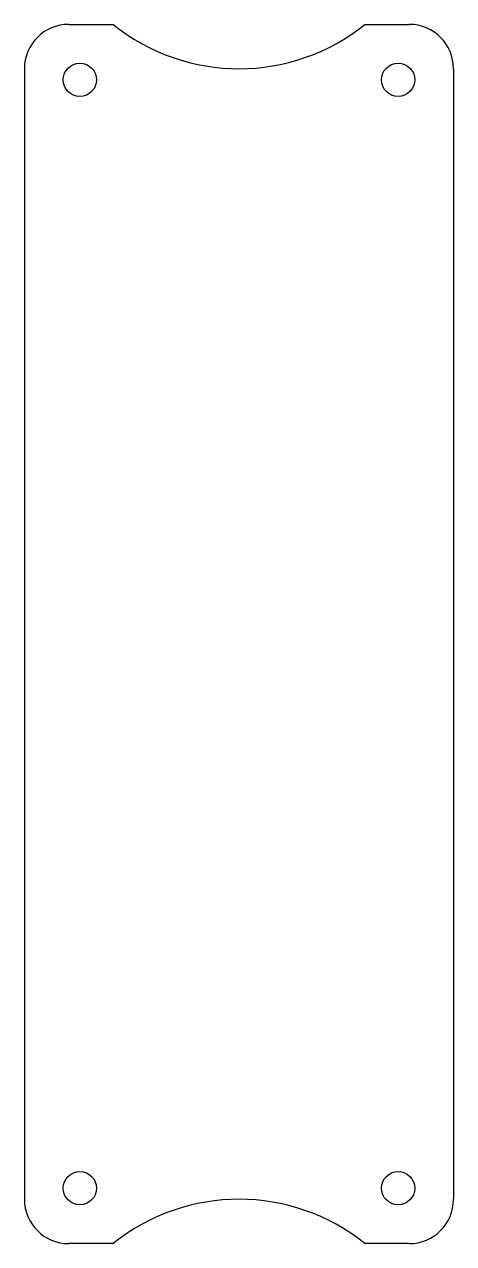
# Model space of a CAD drawing. Extents: x 121 to 160, y -55 to 55.
import ezdxf

# ---------------------------------------------------------------- set-up
doc = ezdxf.new("R2010")
doc.units = 0
doc.layers.add('VISIBLE', color=7, linetype='CONTINUOUS')

msp = doc.modelspace()

# ---------------------------------------------------------------- linework, layer by layer
at = {"layer": 'VISIBLE'}
for p, q in [((125.49, 55), (129.49, 55)), ((152.18, 55), (156.18, 55)), ((121.49, 51), (121.49, -51)), ((160.18, 51), (160.18, -51)), ((129.49, -55), (125.49, -55)), ((156.18, -55), (152.18, -55))]:
    msp.add_line(p, q, dxfattribs=at)
for centre in [(126.49, 50), (155.18, 50), (126.49, -50), (155.18, -50)]:
    msp.add_circle(centre, 1.5, dxfattribs=at)
for centre, radius, start, end in [((125.49, 51), 4, 90, 180), ((140.84, 69.1), 18.1, 231.1668, 308.8332), ((156.18, 51), 4, 0, 90), ((125.49, -51), 4, 180, 270), ((140.84, -69.1), 18.1, 51.1668, 128.8332), ((156.18, -51), 4, 270, 0)]:
    msp.add_arc(centre, radius, start, end, dxfattribs=at)

doc.saveas('drawing.dxf')
